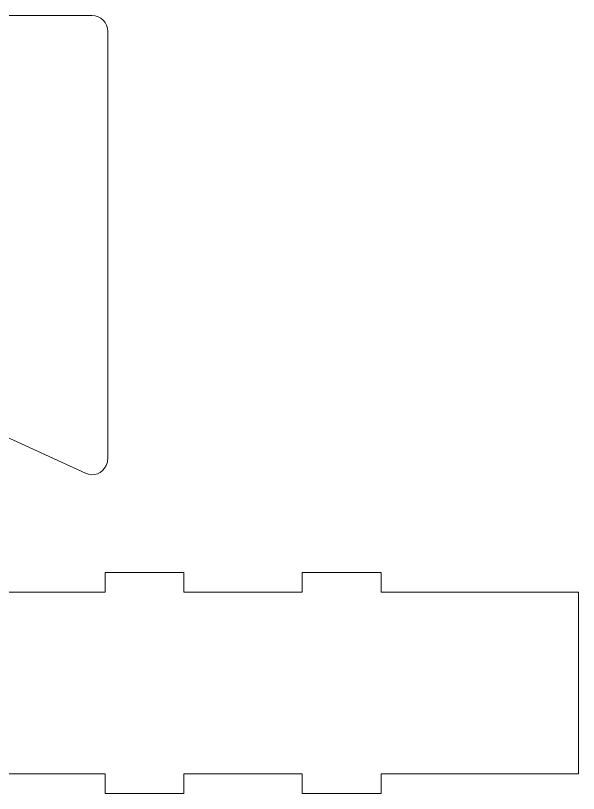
# Model space of a CAD drawing. Header units: inches. Extents: x 0.3 to 10.08, y -5.3 to -0.21.
# Drawn here: x 6.508 to 10.076, y -5.142 to -0.214 of the extents above; entities that cross this region are included whole.
import ezdxf

# ---------------------------------------------------------------- set-up
doc = ezdxf.new("R2010")
doc.units = ezdxf.units.IN
doc.header["$MEASUREMENT"] = 0
doc.layers.add('Layer 1', color=7, linetype='Continuous')

# ---------------------------------------------------------------- blocks, each defined once
blk = doc.blocks.new('block 294')
at = {"layer": 'Layer 1', "color": 7, "lineweight": 15, "true_color": 0xffffff}
blk.add_lwpolyline([(1.042, -0.405), (6.9509, -3.1133)], dxfattribs=at)
blk = doc.blocks.new('block 296')
at = {"layer": 'Layer 1', "color": 7, "lineweight": 15, "true_color": 0xffffff}
blk.add_lwpolyline([(6.9925, -0.2141), (1.0837, -0.2141)], dxfattribs=at)
blk = doc.blocks.new('block 297')
at = {"layer": 'Layer 1', "color": 7, "lineweight": 15, "true_color": 0xffffff}
blk.add_open_spline([(7.0925, -0.3141), (7.0925, -0.2588), (7.0478, -0.2141), (6.9925, -0.2141)], degree=3, dxfattribs=at)
blk = doc.blocks.new('block 298')
at = {"layer": 'Layer 1', "color": 7, "lineweight": 15, "true_color": 0xffffff}
blk.add_lwpolyline([(7.0925, -3.0224), (7.0925, -0.3141)], dxfattribs=at)
blk = doc.blocks.new('block 299')
at = {"layer": 'Layer 1', "color": 7, "lineweight": 15, "true_color": 0xffffff}
blk.add_open_spline([(6.9509, -3.1133), (7.0011, -3.1363), (7.0604, -3.1143), (7.0834, -3.0641), (7.0894, -3.051), (7.0925, -3.0368), (7.0925, -3.0224)], degree=3, knots=[0, 0, 0, 0, 1, 1, 1, 2, 2, 2, 2], dxfattribs=at)
blk = doc.blocks.new('block 340')
at = {"layer": 'Layer 1', "color": 7, "lineweight": 15, "true_color": 0xffffff}
blk.add_lwpolyline([(7.5759, -3.8666), (8.3259, -3.8666)], dxfattribs=at)
blk = doc.blocks.new('block 341')
at = {"layer": 'Layer 1', "color": 7, "lineweight": 15, "true_color": 0xffffff}
blk.add_lwpolyline([(8.3259, -3.8666), (8.3259, -3.7416)], dxfattribs=at)
blk = doc.blocks.new('block 342')
at = {"layer": 'Layer 1', "color": 7, "lineweight": 15, "true_color": 0xffffff}
blk.add_lwpolyline([(8.8259, -3.7416), (8.8259, -3.8666)], dxfattribs=at)
blk = doc.blocks.new('block 343')
at = {"layer": 'Layer 1', "color": 7, "lineweight": 15, "true_color": 0xffffff}
blk.add_lwpolyline([(8.8259, -3.8666), (10.0759, -3.8666)], dxfattribs=at)
blk = doc.blocks.new('block 344')
at = {"layer": 'Layer 1', "color": 7, "lineweight": 15, "true_color": 0xffffff}
blk.add_lwpolyline([(10.0759, -5.0166), (8.8259, -5.0166)], dxfattribs=at)
blk = doc.blocks.new('block 345')
at = {"layer": 'Layer 1', "color": 7, "lineweight": 15, "true_color": 0xffffff}
blk.add_lwpolyline([(8.8259, -5.0166), (8.8259, -5.1416)], dxfattribs=at)
blk = doc.blocks.new('block 346')
at = {"layer": 'Layer 1', "color": 7, "lineweight": 15, "true_color": 0xffffff}
blk.add_lwpolyline([(8.3259, -5.1416), (8.3259, -5.0166)], dxfattribs=at)
blk = doc.blocks.new('block 347')
at = {"layer": 'Layer 1', "color": 7, "lineweight": 15, "true_color": 0xffffff}
blk.add_lwpolyline([(8.3259, -5.0166), (7.5759, -5.0166)], dxfattribs=at)
blk = doc.blocks.new('block 348')
at = {"layer": 'Layer 1', "color": 7, "lineweight": 15, "true_color": 0xffffff}
blk.add_lwpolyline([(7.5759, -5.0166), (7.5759, -5.1416)], dxfattribs=at)
blk = doc.blocks.new('block 349')
at = {"layer": 'Layer 1', "color": 7, "lineweight": 15, "true_color": 0xffffff}
blk.add_lwpolyline([(7.0759, -5.1416), (7.0759, -5.0166)], dxfattribs=at)
blk = doc.blocks.new('block 350')
at = {"layer": 'Layer 1', "color": 7, "lineweight": 15, "true_color": 0xffffff}
blk.add_lwpolyline([(7.0759, -5.0166), (6.3259, -5.0166)], dxfattribs=at)
blk = doc.blocks.new('block 363')
at = {"layer": 'Layer 1', "color": 7, "lineweight": 15, "true_color": 0xffffff}
blk.add_lwpolyline([(6.3259, -3.8666), (7.0759, -3.8666)], dxfattribs=at)
blk = doc.blocks.new('block 364')
at = {"layer": 'Layer 1', "color": 7, "lineweight": 15, "true_color": 0xffffff}
blk.add_lwpolyline([(7.0759, -3.8666), (7.0759, -3.7416)], dxfattribs=at)
blk = doc.blocks.new('block 365')
at = {"layer": 'Layer 1', "color": 7, "lineweight": 15, "true_color": 0xffffff}
blk.add_lwpolyline([(7.5759, -3.7416), (7.5759, -3.8666)], dxfattribs=at)
blk = doc.blocks.new('block 366')
at = {"layer": 'Layer 1', "color": 7, "lineweight": 15, "true_color": 0xffffff}
blk.add_lwpolyline([(8.8259, -3.7416), (8.3259, -3.7416)], dxfattribs=at)
blk = doc.blocks.new('block 367')
at = {"layer": 'Layer 1', "color": 7, "lineweight": 15, "true_color": 0xffffff}
blk.add_lwpolyline([(10.0759, -5.0166), (10.0759, -3.8666)], dxfattribs=at)
blk = doc.blocks.new('block 368')
at = {"layer": 'Layer 1', "color": 7, "lineweight": 15, "true_color": 0xffffff}
blk.add_lwpolyline([(8.3259, -5.1416), (8.8259, -5.1416)], dxfattribs=at)
blk = doc.blocks.new('block 370')
at = {"layer": 'Layer 1', "color": 7, "lineweight": 15, "true_color": 0xffffff}
blk.add_lwpolyline([(7.0759, -5.1416), (7.5759, -5.1416)], dxfattribs=at)
blk = doc.blocks.new('block 375')
at = {"layer": 'Layer 1', "color": 7, "lineweight": 15, "true_color": 0xffffff}
blk.add_lwpolyline([(7.5759, -3.7416), (7.0759, -3.7416)], dxfattribs=at)

msp = doc.modelspace()

# ---------------------------------------------------------------- block references
at = {"layer": 'Layer 1'}
for name in ['block 296', 'block 297', 'block 298', 'block 294', 'block 299', 'block 364', 'block 375', 'block 365', 'block 341', 'block 366', 'block 342', 'block 363', 'block 340', 'block 343', 'block 367', 'block 350', 'block 349', 'block 347', 'block 348', 'block 346', 'block 344', 'block 345', 'block 370', 'block 368']:
    msp.add_blockref(name, (0, 0), dxfattribs=at)

doc.saveas('drawing.dxf')
